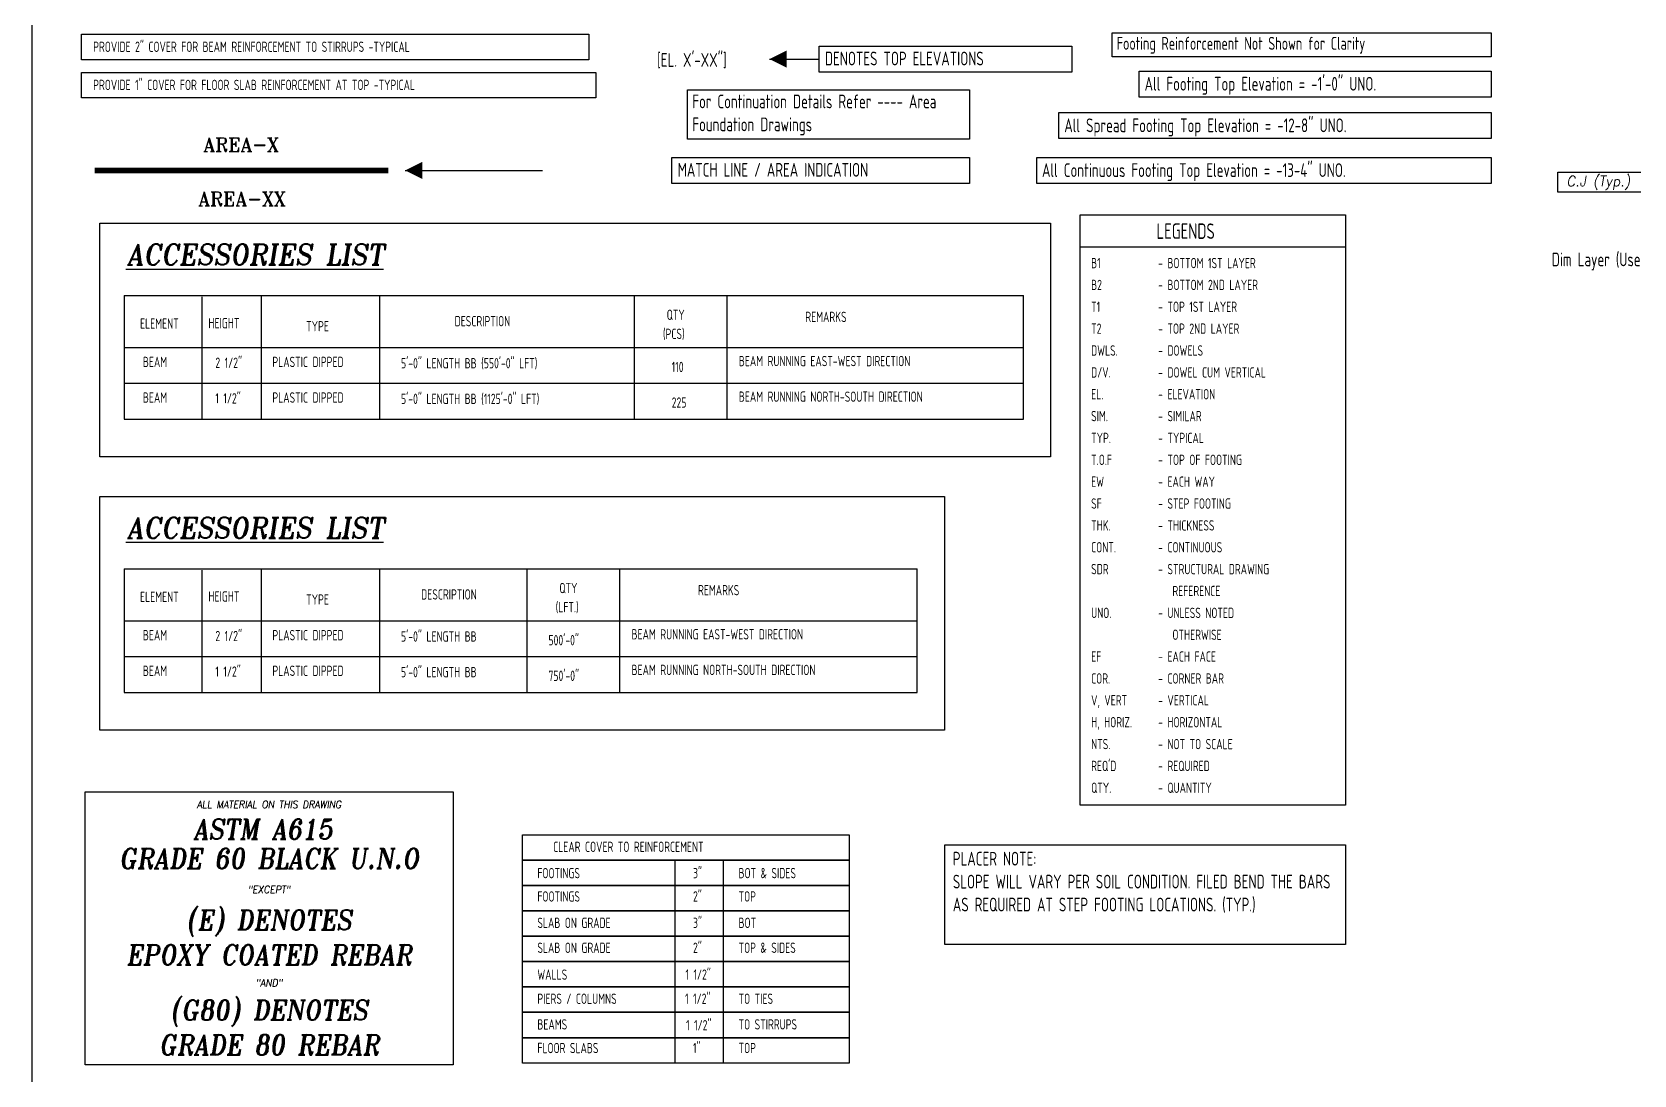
# Model space of a CAD drawing. Header units: inches. Extents: x -10781 to 50822, y -3854 to 38989.
# Drawn here: x -10228 to -8832, y -1570 to -660 of the extents above; entities that cross this region are included whole.
import ezdxf
from ezdxf.enums import TextEntityAlignment as Align

# ---------------------------------------------------------------- set-up
doc = ezdxf.new("R2010")
doc.units = ezdxf.units.IN
doc.header["$LTSCALE"] = 0.025
doc.header["$MEASUREMENT"] = 0
doc.linetypes.add('PHANTOM', pattern=[2.5, 1.25, -0.25, 0.25, -0.25, 0.25, -0.25])
doc.layers.get('0').update_dxf_attribs({"linetype": 'CONTINUOUS'})
for name, color, linetype in [('0-25', 7, 'CONTINUOUS'), ('0-25TEXT', 7, 'CONTINUOUS'), ('0-35', 3, 'CONTINUOUS'), ('0-35TEXT', 3, 'CONTINUOUS'), ('0-50', 10, 'CONTINUOUS'), ('MATCH LINE', 7, 'CONTINUOUS')]:
    doc.layers.add(name, color=color, linetype=linetype)
doc.layers.add('Dim', color=30, linetype='CONTINUOUS', plot=False)
doc.styles.add('AR', font='ARCHQUIK.shx', dxfattribs={"width": 0.8})
doc.styles.add('ROMANT', font='romant')

# ---------------------------------------------------------------- blocks, each defined once
blk = doc.blocks.new('leadrblk')
blk.add_lwpolyline([(0, 0, 0, 1, 0), (1, 0, 1, 1, 0)], format="xyseb")
blk = doc.blocks.new('*U31')
blk.add_lwpolyline([(0, -237.8), (0, 0), (320.5, 0), (320.5, -237.8)], close=True)
at = {"style": 'ROMANT', "oblique": 9, "width": 0.9}
for s, height, p in [('ALL MATERIAL ON THIS DRAWING', 6.498, (160.2, -14.2)), ('ASTM A615 ', 17.33, (160.2, -41.2)), ('GRADE 60 BLACK U.N.O', 17.328, (160.2, -66.7)), ('"EXCEPT"', 6.5, (160.2, -88.4)), ('(E) DENOTES', 17.328, (160.2, -120.3)), ('EPOXY COATED REBAR', 17.328, (160.2, -150.7)), ('"AND"', 6.5, (160.2, -169.7)), ('(G80) DENOTES', 17.328, (160.2, -198.8)), ('GRADE 80 REBAR', 17.328, (160.2, -229.2))]:
    blk.add_text(s, height=height, dxfattribs=at).set_placement(p, align=Align.CENTER)

msp = doc.modelspace()

# ---------------------------------------------------------------- linework, layer by layer
for p, q in [((-10147.53435, -890.20588), (-9363.97226, -890.20588)), ((-10147.53435, -1128.38782), (-9456.64492, -1128.38782))]:
    msp.add_line(p, q)
for points in [[(-10168.65559, -827.18739), (-9340.55203, -827.18739), (-9340.55203, -1030.74255), (-10168.65559, -1030.74255)], [(-10168.65559, -1065.36933), (-9433.00667, -1065.36933), (-9433.00667, -1268.92449), (-10168.65559, -1268.92449)]]:
    msp.add_lwpolyline(points, close=True)
for points in [[(-10147.53435, -890.20588), (-10147.53435, -997.90741), (-9363.97226, -997.90741), (-9363.97226, -890.20588)], [(-10079.92498, -891.40199), (-10079.92498, -997.90741)], [(-10028.16581, -890.20588), (-10028.16581, -997.90741)], [(-9925.07134, -890.20588), (-9925.07134, -997.90741)], [(-9703.24938, -890.20588), (-9703.24938, -997.90741)], [(-9622.47399, -890.20588), (-9622.47399, -997.90741)], [(-9363.97226, -935.82012), (-10147.53435, -935.82012)], [(-9363.97226, -966.86376), (-10147.53435, -966.86376)], [(-10147.53435, -1128.38782), (-10147.53435, -1236.08935), (-9456.64492, -1236.08935), (-9456.64492, -1128.38782)], [(-10079.92498, -1129.58393), (-10079.92498, -1236.08935)], [(-10028.16581, -1128.38782), (-10028.16581, -1236.08935)], [(-9925.07134, -1128.38782), (-9925.07134, -1236.08935)], [(-9796.70937, -1128.38782), (-9796.70937, -1236.08935)], [(-9715.93398, -1128.38782), (-9715.93398, -1236.08935)], [(-9456.64492, -1174.00206), (-10147.53435, -1174.00206)], [(-9456.64492, -1205.04571), (-10147.53435, -1205.04571)]]:
    msp.add_lwpolyline(points)
at = {"layer": '0-25TEXT'}
for points in [[(-9585.3775, -684.06591), (-9542.17813, -684.06591)], [(-9902.67147, -781.09377), (-9783.05154, -781.09377)]]:
    msp.add_lwpolyline(points, dxfattribs=at)
at = {"layer": '0-35', "color": 1}
for p, q in [((-9667.87847, -1382.35417), (-9667.87847, -1559.17583)), ((-9625.71243, -1382.35417), (-9625.71243, -1559.17583))]:
    msp.add_line(p, q, dxfattribs=at)
at = {"layer": '0-35'}
for points in [[(-9742.71098, -662.41877), (-9742.71098, -684.58498), (-10184.82587, -684.58498), (-10184.82587, -662.41877), (-9742.71098, -662.41877)], [(-9736.52952, -695.66808), (-9736.52952, -717.83429), (-10184.82587, -717.83429), (-10184.82587, -695.66808), (-9736.52952, -695.66808)]]:
    msp.add_lwpolyline(points, close=True, dxfattribs=at)
at = {"layer": '0-35', "color": 1}
for points in [[(-9314.61751, -819.91005), (-9083.45699, -819.91005), (-9083.45699, -1334.4531), (-9314.61751, -1334.4531)], [(-9800.65802, -1360.25147), (-9515.86604, -1360.25147), (-9515.86604, -1559.17583), (-9800.65802, -1559.17583)]]:
    msp.add_lwpolyline(points, close=True, dxfattribs=at)
for points in [[(-9800.65802, -1382.35417), (-9515.86604, -1382.35417)], [(-9515.86604, -1382.35417), (-9800.65802, -1382.35417)], [(-9800.65802, -1404.45688), (-9515.86604, -1404.45688)], [(-9515.86604, -1404.45688), (-9800.65802, -1404.45688)], [(-9800.65802, -1426.55959), (-9515.86604, -1426.55959)], [(-9515.86604, -1426.55959), (-9800.65802, -1426.55959)], [(-9800.65802, -1448.66229), (-9515.86604, -1448.66229)], [(-9515.86604, -1448.66229), (-9800.65802, -1448.66229)], [(-9800.65802, -1470.765), (-9515.86604, -1470.765)], [(-9515.86604, -1470.765), (-9800.65802, -1470.765)], [(-9515.86604, -1492.86771), (-9800.65802, -1492.86771)], [(-9800.65802, -1492.86771), (-9515.86604, -1492.86771)], [(-9800.65802, -1514.97041), (-9515.86604, -1514.97041)], [(-9515.86604, -1514.97041), (-9800.65802, -1514.97041)], [(-9800.65802, -1537.07312), (-9515.86604, -1537.07312)], [(-9515.86604, -1537.07312), (-9800.65802, -1537.07312)]]:
    msp.add_lwpolyline(points, dxfattribs=at)
at = {"layer": '0-35TEXT', "color": 7}
msp.add_line((-9314.61751, -847.70415), (-9083.45699, -847.70415), dxfattribs=at)
at = {"layer": '0-35TEXT'}
msp.add_lwpolyline([(-10227.79613, 283.49724), (-8132.3808, 283.49724), (-8132.3808, -2272.82815), (-10227.79613, -2272.82815)], close=True, dxfattribs=at)
at = {"layer": '0-35TEXT', "color": 1}
msp.add_lwpolyline([(-9286.82241, -682.15115), (-9286.82241, -661.08), (-8956.69772, -661.08), (-8956.69772, -682.15115)], close=True, dxfattribs=at)
at = {"layer": '0-50'}
for points in [[(-9542.17813, -672.71862), (-9321.92369, -672.71862), (-9321.92369, -695.41321), (-9542.17813, -695.41321)], [(-9263.21482, -694.4818), (-8956.69772, -694.4818), (-8956.69772, -717.17639), (-9263.21482, -717.17639)], [(-9656.78079, -753.98145), (-9656.78079, -710.78834), (-9411.02906, -710.78834), (-9411.02906, -753.98145)], [(-9333.14633, -730.72335), (-8956.69772, -730.72335), (-8956.69772, -753.41794), (-9333.14633, -753.41794)], [(-9670.46973, -769.74648), (-9411.02906, -769.74648), (-9411.02906, -792.44106), (-9670.46973, -792.44106)], [(-9352.57467, -769.74648), (-8956.69772, -769.74648), (-8956.69772, -792.44106), (-9352.57467, -792.44106)], [(-8898.47319, -782.52959), (-8825.37526, -782.52959), (-8825.37526, -800.10716), (-8898.47319, -800.10716)], [(-9432.4737, -1455.86325), (-9432.4737, -1369.0409), (-9083.45699, -1369.0409), (-9083.45699, -1455.86325)]]:
    msp.add_lwpolyline(points, close=True, dxfattribs=at)
at = {"layer": 'MATCH LINE', "linetype": 'PHANTOM', "ltscale": 10, "const_width": 5}
msp.add_lwpolyline([(-9917.5245, -781.09377), (-10173.20338, -781.09377)], dxfattribs=at)

# ---------------------------------------------------------------- block references
at = {"layer": '0-25'}
msp.add_blockref('*U31', (-10181.56853, -1322.84134), dxfattribs=at)
at = {"layer": '0-25TEXT', "xscale": 14.99716535433071, "yscale": 6.001889763779527, "zscale": 2}
for p in [(-9585.3775, -684.06591), (-9902.67147, -781.09377)]:
    msp.add_blockref('leadrblk', p, dxfattribs=at)

# ---------------------------------------------------------------- texts
at = {"color": 7, "linetype": 'Continuous', "style": 'ROMANT'}
for s, p in [('AREA-X', (-10045.68712, -764.57179)), ('AREA-XX', (-10044.95956, -811.84844))]:
    msp.add_text(s, height=12, dxfattribs=at).set_placement(p, align=Align.CENTER)
at = {"color": 7, "linetype": 'Continuous', "style": 'ROMANT', "oblique": 9, "width": 0.95}
msp.add_text('C.J (Typ.)', height=9, dxfattribs=at).set_placement((-8863.17935, -794.9481), align=Align.CENTER)
at = {"linetype": 'Continuous', "style": 'ROMANT', "oblique": 9, "width": 0.95}
for p in [(-10145.40804, -863.47253), (-10145.40804, -1101.65447)]:
    msp.add_text('%%UACCESSORIES LIST', height=18, dxfattribs=at).set_placement(p)
at = {"layer": '0-35TEXT', "style": 'AR', "width": 0.8}
for s, height, p in [('PROVIDE 2" COVER FOR BEAM REINFORCEMENT TO STIRRUPS -TYPICAL', 9, (-10174.52039, -677.8384)), ('Footing Reinforcement Not Shown for Clarity', 11.2497187, (-9282.88501, -675.97242)), ('[EL. X\'-XX"]', 12, (-9683.21075, -690.84489)), ('DENOTES TOP ELEVATIONS', 12, (-9537.03525, -689.58123)), ('All Footing Top Elevation = -1\'-0" UNO.', 12, (-9258.59724, -711.57917)), ('PROVIDE 1" COVER FOR FLOOR SLAB REINFORCEMENT AT TOP -TYPICAL', 9, (-10174.52039, -711.08771)), ('All Spread Footing Top Elevation = -12-8" UNO.', 12, (-9328.52875, -747.82071)), ('MATCH LINE / AREA INDICATION', 12, (-9665.32685, -786.60909)), ('All Continuous Footing Top Elevation = -13-4" UNO.', 12, (-9347.9571, -786.84384)), ('B1', 9, (-9305.15401, -866.36793)), ('- BOTTOM 1ST LAYER', 9, (-9246.76071, -866.36793)), ('B2', 9, (-9305.15401, -885.42505)), ('- BOTTOM 2ND LAYER', 9, (-9246.76071, -885.42505)), ('QTY', 8.999775, (-9674.92506, -911.4531)), ('REMARKS', 8.999775, (-9554.16218, -913.28729)), ('T1', 9, (-9305.15401, -904.48217)), ('- TOP 1ST LAYER', 9, (-9246.76071, -904.48217)), ('ELEMENT', 8.999775, (-10133.72103, -919.17271)), ('HEIGHT', 8.999775, (-10074.15187, -918.77416)), ('TYPE', 8.999775, (-9989.00644, -921.43207)), ('DESCRIPTION', 8.999775, (-9859.62013, -917.00227)), ('(PCS)', 8.999775, (-9678.17765, -928.08018)), ('T2', 9, (-9305.15401, -923.5393)), ('- TOP 2ND LAYER', 9, (-9246.76071, -923.5393)), ('DWLS.', 9, (-9305.15401, -942.59642)), ('- DOWELS', 9, (-9246.76071, -942.59642)), ('2 1/2"', 8.999775, (-10068.10681, -953.25873)), ('PLASTIC DIPPED', 8.999775, (-10018.42357, -952.54687)), ('5\'-0" LENGTH BB (550\'-0" LFT)', 8.999775, (-9906.33704, -953.69379)), ('110', 8.999775, (-9670.54233, -956.92905)), ('BEAM RUNNING EAST-WEST DIRECTION', 8.999775, (-9612.05666, -951.77968)), ('D/V.', 9, (-9305.15401, -961.65354)), ('- DOWEL CUM VERTICAL', 9, (-9246.76071, -961.65354)), ('1 1/2"', 8.999775, (-10068.10681, -984.30237)), ('PLASTIC DIPPED', 8.999775, (-10018.42357, -983.59051)), ('5\'-0" LENGTH BB (1125\'-0" LFT)', 8.999775, (-9906.33704, -984.73743)), ('BEAM RUNNING NORTH-SOUTH DIRECTION', 8.999775, (-9612.05666, -982.82332)), ('EL.', 9, (-9305.15401, -980.71066)), ('- ELEVATION', 9, (-9246.76071, -980.71066)), ('225', 8.999775, (-9670.54233, -987.97269)), ('SIM.', 9, (-9305.15401, -999.76778)), ('- SIMILAR', 9, (-9246.76071, -999.76778)), ('TYP.', 9, (-9305.15401, -1018.8249)), ('- TYPICAL', 9, (-9246.76071, -1018.8249)), ('T.O.F', 9, (-9305.15401, -1037.88202)), ('- TOP OF FOOTING', 9, (-9246.76071, -1037.88202)), ('EW', 9, (-9305.15401, -1056.93914)), ('- EACH WAY', 9, (-9246.76071, -1056.93914)), ('SF', 9, (-9305.15401, -1075.99626)), ('- STEP FOOTING', 9, (-9246.76071, -1075.99626)), ('THK.', 9, (-9305.15401, -1095.05338)), ('- THICKNESS', 9, (-9246.76071, -1095.05338)), ('CONT.', 9, (-9305.15401, -1114.1105)), ('- CONTINUOUS', 9, (-9246.76071, -1114.1105)), ('SDR', 9, (-9305.15401, -1133.16762)), ('- STRUCTURAL DRAWING', 9, (-9246.76071, -1133.16762)), ('QTY', 8.999775, (-9768.38505, -1149.63505)), ('REMARKS', 8.999775, (-9647.62217, -1151.46923)), ('REFERENCE', 9, (-9234.34917, -1152.22474)), ('ELEMENT', 8.999775, (-10133.72103, -1157.35465)), ('HEIGHT', 8.999775, (-10074.15187, -1156.9561)), ('TYPE', 8.999775, (-9989.00644, -1159.61401)), ('DESCRIPTION', 8.999775, (-9888.78491, -1155.18421)), ('(LFT.)', 8.999775, (-9771.63764, -1166.26212)), ('UNO.', 9, (-9305.15401, -1171.28186)), ('- UNLESS NOTED', 9, (-9246.76071, -1171.28186)), ('2 1/2"', 8.999775, (-10068.10681, -1191.44067)), ('PLASTIC DIPPED', 8.999775, (-10018.42357, -1190.72881)), ('5\'-0" LENGTH BB', 8.999775, (-9906.33704, -1191.87573)), ('500\'-0"', 8.999775, (-9777.92194, -1195.11099)), ('BEAM RUNNING EAST-WEST DIRECTION', 8.999775, (-9705.51665, -1189.96162)), ('OTHERWISE', 9, (-9234.34917, -1190.33898)), ('1 1/2"', 8.999775, (-10068.10681, -1222.48432)), ('PLASTIC DIPPED', 8.999775, (-10018.42357, -1221.77245)), ('5\'-0" LENGTH BB', 8.999775, (-9906.33704, -1222.91937)), ('BEAM RUNNING NORTH-SOUTH DIRECTION', 8.999775, (-9705.51665, -1221.00526)), ('EF', 9, (-9305.15401, -1209.3961)), ('- EACH FACE', 9, (-9246.76071, -1209.3961)), ('750\'-0"', 8.999775, (-9777.92194, -1226.15464)), ('COR.', 9, (-9305.15401, -1228.45322)), ('- CORNER BAR', 9, (-9246.76071, -1228.45322)), ('V, VERT', 9, (-9305.15401, -1247.51035)), ('- VERTICAL', 9, (-9246.76071, -1247.51035)), ('H, HORIZ.', 9, (-9305.15401, -1266.56747)), ('- HORIZONTAL', 9, (-9246.76071, -1266.56747)), ('NTS.', 9, (-9305.15401, -1285.62459)), ('- NOT TO SCALE', 9, (-9246.76071, -1285.62459)), ("REQ'D", 9, (-9305.15401, -1304.68171)), ('- REQUIRED', 9, (-9246.76071, -1304.68171)), ('QTY.', 9, (-9305.15401, -1323.73883)), ('- QUANTITY', 9, (-9246.76071, -1323.73883)), ('CLEAR COVER TO REINFORCEMENT', 9, (-9773.79828, -1375.19547)), ('FOOTINGS', 9, (-9787.5751, -1398.11013)), ('3"', 9, (-9651.9902, -1398.11013)), ('BOT & SIDES', 9, (-9612.32273, -1398.11013)), ('FOOTINGS', 9, (-9787.5751, -1418.45932)), ('2"', 9, (-9651.9902, -1418.45932)), ('TOP', 9, (-9612.32273, -1418.45932)), ('SLAB ON GRADE', 9, (-9787.5751, -1441.48703)), ('3"', 9, (-9651.9902, -1441.48703)), ('BOT', 9, (-9612.32273, -1441.48703)), ('SLAB ON GRADE', 9, (-9787.5751, -1463.21186)), ('2"', 9, (-9651.9902, -1463.21186)), ('TOP & SIDES', 9, (-9612.32273, -1463.21186)), ('WALLS', 9, (-9787.5751, -1486.6011)), ('1 1/2"', 9, (-9658.59797, -1486.6011)), ('PIERS / COLUMNS', 9, (-9787.5751, -1507.6381)), ('1 1/2"', 9, (-9658.9138, -1507.6381)), ('TO TIES', 9, (-9612.32273, -1507.6381)), ('BEAMS', 9, (-9787.5751, -1529.97799)), ('1 1/2"', 9, (-9658.04225, -1530.73504)), ('TO STIRRUPS', 9, (-9612.32273, -1529.97799)), ('FLOOR SLABS', 9, (-9787.5751, -1550.58069)), ('1"', 9, (-9651.9902, -1550.58069)), ('TOP', 9, (-9612.32273, -1550.58069))]:
    msp.add_text(s, height=height, dxfattribs=at).set_placement(p)
at = {"layer": '0-35TEXT', "color": 7, "style": 'AR', "width": 0.8}
msp.add_text('LEGENDS', height=13.499662, dxfattribs=at).set_placement((-9222.79842, -840.7748), align=Align.CENTER)
at = {"layer": '0-35TEXT', "attachment_point": 1, "style": 'AR'}
for s, insert, char_height, width in [('For Continuation Details Refer ---- Area Foundation Drawings', (-9652.58079, -714.98834), 12, 237.6827586), ('BEAM', (-10131.2247, -943.55282), 8.999775, 116.5532141), ('BEAM', (-10131.2247, -974.59647), 8.999775, 116.5532141), ('BEAM', (-10131.2247, -1181.73477), 8.999775, 116.5532141), ('BEAM', (-10131.2247, -1212.77841), 8.999775, 116.5532141), ('PLACER NOTE: {\\L\\P}SLOPE WILL VARY PER SOIL CONDITION. FILED BEND THE BARS AS REQUIRED AT STEP FOOTING LOCATIONS. (TYP.)', (-9425.64404, -1375.0409), 12, 340.3044592)]:
    msp.add_mtext(s, dxfattribs=dict(at, insert=insert, char_height=char_height, width=width))
at = {"layer": 'Dim', "style": 'AR', "width": 0.8}
msp.add_text('Dim Layer (Use for Condition Slab of Beams)', height=12, dxfattribs=at).set_placement((-8903.86278, -864.69536, -4.4))

doc.saveas('drawing.dxf')
